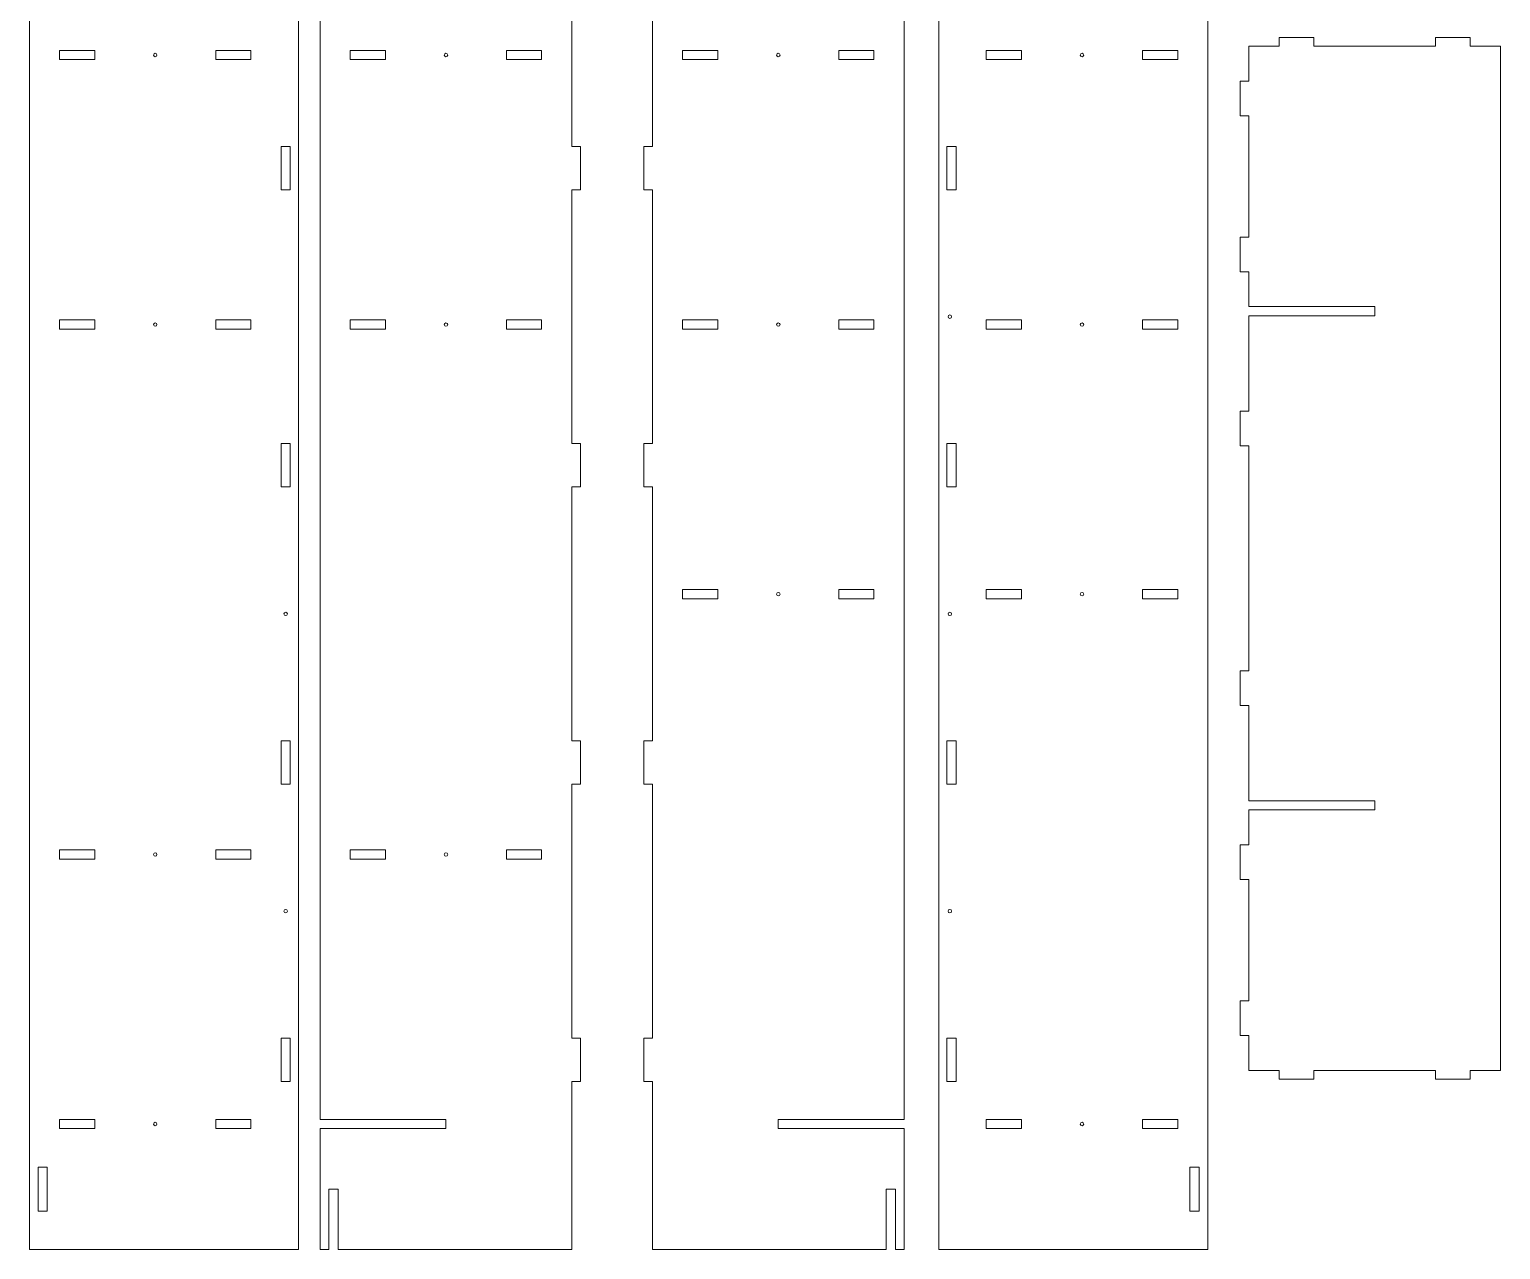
# Model space of a CAD drawing. Header units: inches. Extents: x 317 to 457, y -18 to 75.
# Drawn here: x 388.7 to 455.5, y -17.9 to 37.4 of the extents above; entities that cross this region are included whole.
import ezdxf

# ---------------------------------------------------------------- set-up
doc = ezdxf.new("R2010")
doc.units = ezdxf.units.IN
doc.header["$MEASUREMENT"] = 0
doc.layers.add('Layer 1', color=7, linetype='Continuous')

msp = doc.modelspace()

# ---------------------------------------------------------------- linework, layer by layer
at = {"layer": 'Layer 1', "color": 22, "lineweight": 15}
for points, knots in [([(388.723, -17.949), (388.723, -17.949), (400.927, -17.949), (400.927, -17.949), (400.927, -17.949), (400.927, -17.949), (400.927, 74.571), (400.927, 74.571), (400.927, 74.571), (400.927, 74.571), (388.723, 74.571), (388.723, 74.571), (388.723, 74.571), (388.723, 74.571), (388.723, -17.949), (388.723, -17.949)], [0, 0, 0, 0, 0.25, 0.25, 0.25, 0.25, 0.5, 0.5, 0.5, 0.5, 0.75, 0.75, 0.75, 0.75, 1, 1, 1, 1]), ([(401.912, -17.949), (401.912, -17.949), (402.305, -17.949), (402.305, -17.949), (402.305, -17.949), (402.305, -17.949), (402.305, -15.205), (402.305, -15.205), (402.305, -15.205), (402.305, -15.205), (402.723, -15.205), (402.723, -15.205), (402.723, -15.205), (402.723, -15.205), (402.723, -17.949), (402.723, -17.949), (402.723, -17.949), (402.723, -17.949), (413.329, -17.949), (413.329, -17.949), (413.329, -17.949), (413.329, -17.949), (413.329, -10.321), (413.329, -10.321), (413.329, -10.321), (413.329, -10.321), (413.723, -10.321), (413.723, -10.321), (413.723, -10.321), (413.723, -10.321), (413.723, -8.352), (413.723, -8.352), (413.723, -8.352), (413.723, -8.352), (413.329, -8.352), (413.329, -8.352), (413.329, -8.352), (413.329, -8.352), (413.329, 3.163), (413.329, 3.163), (413.329, 3.163), (413.329, 3.163), (413.723, 3.163), (413.723, 3.163), (413.723, 3.163), (413.723, 3.163), (413.723, 5.132), (413.723, 5.132), (413.723, 5.132), (413.723, 5.132), (413.329, 5.132), (413.329, 5.132), (413.329, 5.132), (413.329, 5.132), (413.329, 16.648), (413.329, 16.648), (413.329, 16.648), (413.329, 16.648), (413.723, 16.648), (413.723, 16.648), (413.723, 16.648), (413.723, 16.648), (413.723, 18.616), (413.723, 18.616), (413.723, 18.616), (413.723, 18.616), (413.329, 18.616), (413.329, 18.616), (413.329, 18.616), (413.329, 18.616), (413.329, 30.132), (413.329, 30.132), (413.329, 30.132), (413.329, 30.132), (413.723, 30.132), (413.723, 30.132), (413.723, 30.132), (413.723, 30.132), (413.723, 32.1), (413.723, 32.1), (413.723, 32.1), (413.723, 32.1), (413.329, 32.1), (413.329, 32.1), (413.329, 32.1), (413.329, 32.1), (413.329, 43.616), (413.329, 43.616), (413.329, 43.616), (413.329, 43.616), (413.723, 43.616), (413.723, 43.616), (413.723, 43.616), (413.723, 43.616), (413.723, 45.585), (413.723, 45.585), (413.723, 45.585), (413.723, 45.585), (413.329, 45.585), (413.329, 45.585), (413.329, 45.585), (413.329, 45.585), (413.329, 57.101), (413.329, 57.101), (413.329, 57.101), (413.329, 57.101), (413.723, 57.101), (413.723, 57.101), (413.723, 57.101), (413.723, 57.101), (413.723, 59.069), (413.723, 59.069), (413.723, 59.069), (413.723, 59.069), (413.329, 59.069), (413.329, 59.069), (413.329, 59.069), (413.329, 59.069), (413.329, 70.585), (413.329, 70.585), (413.329, 70.585), (413.329, 70.585), (413.723, 70.585), (413.723, 70.585), (413.723, 70.585), (413.723, 70.585), (413.723, 72.553), (413.723, 72.553), (413.723, 72.553), (413.723, 72.553), (413.329, 72.553), (413.329, 72.553), (413.329, 72.553), (413.329, 72.553), (413.329, 74.571), (413.329, 74.571), (413.329, 74.571), (413.329, 74.571), (401.912, 74.571), (401.912, 74.571), (401.912, 74.571), (401.912, 74.571), (401.912, -12.043), (401.912, -12.043), (401.912, -12.043), (401.912, -12.043), (407.62, -12.043), (407.62, -12.043), (407.62, -12.043), (407.62, -12.043), (407.62, -12.46), (407.62, -12.46), (407.62, -12.46), (407.62, -12.46), (401.912, -12.46), (401.912, -12.46), (401.912, -12.46), (401.912, -12.46), (401.912, -17.949), (401.912, -17.949)], [0, 0, 0, 0, 0.025, 0.025, 0.025, 0.025, 0.05, 0.05, 0.05, 0.05, 0.075, 0.075, 0.075, 0.075, 0.1, 0.1, 0.1, 0.1, 0.125, 0.125, 0.125, 0.125, 0.15, 0.15, 0.15, 0.15, 0.175, 0.175, 0.175, 0.175, 0.2, 0.2, 0.2, 0.2, 0.225, 0.225, 0.225, 0.225, 0.25, 0.25, 0.25, 0.25, 0.275, 0.275, 0.275, 0.275, 0.3, 0.3, 0.3, 0.3, 0.325, 0.325, 0.325, 0.325, 0.35, 0.35, 0.35, 0.35, 0.375, 0.375, 0.375, 0.375, 0.4, 0.4, 0.4, 0.4, 0.425, 0.425, 0.425, 0.425, 0.45, 0.45, 0.45, 0.45, 0.475, 0.475, 0.475, 0.475, 0.5, 0.5, 0.5, 0.5, 0.525, 0.525, 0.525, 0.525, 0.55, 0.55, 0.55, 0.55, 0.575, 0.575, 0.575, 0.575, 0.6, 0.6, 0.6, 0.6, 0.625, 0.625, 0.625, 0.625, 0.65, 0.65, 0.65, 0.65, 0.675, 0.675, 0.675, 0.675, 0.7, 0.7, 0.7, 0.7, 0.725, 0.725, 0.725, 0.725, 0.75, 0.75, 0.75, 0.75, 0.775, 0.775, 0.775, 0.775, 0.8, 0.8, 0.8, 0.8, 0.825, 0.825, 0.825, 0.825, 0.85, 0.85, 0.85, 0.85, 0.875, 0.875, 0.875, 0.875, 0.9, 0.9, 0.9, 0.9, 0.925, 0.925, 0.925, 0.925, 0.95, 0.95, 0.95, 0.95, 0.975, 0.975, 0.975, 0.975, 1, 1, 1, 1]), ([(428.406, -17.949), (428.406, -17.949), (428.012, -17.949), (428.012, -17.949), (428.012, -17.949), (428.012, -17.949), (428.012, -15.205), (428.012, -15.205), (428.012, -15.205), (428.012, -15.205), (427.595, -15.205), (427.595, -15.205), (427.595, -15.205), (427.595, -15.205), (427.595, -17.949), (427.595, -17.949), (427.595, -17.949), (427.595, -17.949), (416.989, -17.949), (416.989, -17.949), (416.989, -17.949), (416.989, -17.949), (416.989, -10.321), (416.989, -10.321), (416.989, -10.321), (416.989, -10.321), (416.595, -10.321), (416.595, -10.321), (416.595, -10.321), (416.595, -10.321), (416.595, -8.352), (416.595, -8.352), (416.595, -8.352), (416.595, -8.352), (416.989, -8.352), (416.989, -8.352), (416.989, -8.352), (416.989, -8.352), (416.989, 3.163), (416.989, 3.163), (416.989, 3.163), (416.989, 3.163), (416.595, 3.163), (416.595, 3.163), (416.595, 3.163), (416.595, 3.163), (416.595, 5.132), (416.595, 5.132), (416.595, 5.132), (416.595, 5.132), (416.989, 5.132), (416.989, 5.132), (416.989, 5.132), (416.989, 5.132), (416.989, 16.648), (416.989, 16.648), (416.989, 16.648), (416.989, 16.648), (416.595, 16.648), (416.595, 16.648), (416.595, 16.648), (416.595, 16.648), (416.595, 18.616), (416.595, 18.616), (416.595, 18.616), (416.595, 18.616), (416.989, 18.616), (416.989, 18.616), (416.989, 18.616), (416.989, 18.616), (416.989, 30.132), (416.989, 30.132), (416.989, 30.132), (416.989, 30.132), (416.595, 30.132), (416.595, 30.132), (416.595, 30.132), (416.595, 30.132), (416.595, 32.1), (416.595, 32.1), (416.595, 32.1), (416.595, 32.1), (416.989, 32.1), (416.989, 32.1), (416.989, 32.1), (416.989, 32.1), (416.989, 43.616), (416.989, 43.616), (416.989, 43.616), (416.989, 43.616), (416.595, 43.616), (416.595, 43.616), (416.595, 43.616), (416.595, 43.616), (416.595, 45.585), (416.595, 45.585), (416.595, 45.585), (416.595, 45.585), (416.989, 45.585), (416.989, 45.585), (416.989, 45.585), (416.989, 45.585), (416.989, 57.101), (416.989, 57.101), (416.989, 57.101), (416.989, 57.101), (416.595, 57.101), (416.595, 57.101), (416.595, 57.101), (416.595, 57.101), (416.595, 59.069), (416.595, 59.069), (416.595, 59.069), (416.595, 59.069), (416.989, 59.069), (416.989, 59.069), (416.989, 59.069), (416.989, 59.069), (416.989, 70.585), (416.989, 70.585), (416.989, 70.585), (416.989, 70.585), (416.595, 70.585), (416.595, 70.585), (416.595, 70.585), (416.595, 70.585), (416.595, 72.553), (416.595, 72.553), (416.595, 72.553), (416.595, 72.553), (416.989, 72.553), (416.989, 72.553), (416.989, 72.553), (416.989, 72.553), (416.989, 74.571), (416.989, 74.571), (416.989, 74.571), (416.989, 74.571), (428.406, 74.571), (428.406, 74.571), (428.406, 74.571), (428.406, 74.571), (428.406, -12.043), (428.406, -12.043), (428.406, -12.043), (428.406, -12.043), (422.697, -12.043), (422.697, -12.043), (422.697, -12.043), (422.697, -12.043), (422.697, -12.46), (422.697, -12.46), (422.697, -12.46), (422.697, -12.46), (428.406, -12.46), (428.406, -12.46), (428.406, -12.46), (428.406, -12.46), (428.406, -17.949), (428.406, -17.949)], [0, 0, 0, 0, 0.025, 0.025, 0.025, 0.025, 0.05, 0.05, 0.05, 0.05, 0.075, 0.075, 0.075, 0.075, 0.1, 0.1, 0.1, 0.1, 0.125, 0.125, 0.125, 0.125, 0.15, 0.15, 0.15, 0.15, 0.175, 0.175, 0.175, 0.175, 0.2, 0.2, 0.2, 0.2, 0.225, 0.225, 0.225, 0.225, 0.25, 0.25, 0.25, 0.25, 0.275, 0.275, 0.275, 0.275, 0.3, 0.3, 0.3, 0.3, 0.325, 0.325, 0.325, 0.325, 0.35, 0.35, 0.35, 0.35, 0.375, 0.375, 0.375, 0.375, 0.4, 0.4, 0.4, 0.4, 0.425, 0.425, 0.425, 0.425, 0.45, 0.45, 0.45, 0.45, 0.475, 0.475, 0.475, 0.475, 0.5, 0.5, 0.5, 0.5, 0.525, 0.525, 0.525, 0.525, 0.55, 0.55, 0.55, 0.55, 0.575, 0.575, 0.575, 0.575, 0.6, 0.6, 0.6, 0.6, 0.625, 0.625, 0.625, 0.625, 0.65, 0.65, 0.65, 0.65, 0.675, 0.675, 0.675, 0.675, 0.7, 0.7, 0.7, 0.7, 0.725, 0.725, 0.725, 0.725, 0.75, 0.75, 0.75, 0.75, 0.775, 0.775, 0.775, 0.775, 0.8, 0.8, 0.8, 0.8, 0.825, 0.825, 0.825, 0.825, 0.85, 0.85, 0.85, 0.85, 0.875, 0.875, 0.875, 0.875, 0.9, 0.9, 0.9, 0.9, 0.925, 0.925, 0.925, 0.925, 0.95, 0.95, 0.95, 0.95, 0.975, 0.975, 0.975, 0.975, 1, 1, 1, 1]), ([(442.186, -17.949), (442.186, -17.949), (429.981, -17.949), (429.981, -17.949), (429.981, -17.949), (429.981, -17.949), (429.981, 74.571), (429.981, 74.571), (429.981, 74.571), (429.981, 74.571), (442.186, 74.571), (442.186, 74.571), (442.186, 74.571), (442.186, 74.571), (442.186, -17.949), (442.186, -17.949)], [0, 0, 0, 0, 0.25, 0.25, 0.25, 0.25, 0.5, 0.5, 0.5, 0.5, 0.75, 0.75, 0.75, 0.75, 1, 1, 1, 1]), ([(455.467, -9.817), (455.467, -9.817), (455.467, 36.64), (455.467, 36.64), (455.467, 36.64), (455.467, 36.64), (454.089, 36.64), (454.089, 36.64), (454.089, 36.64), (454.089, 36.64), (454.089, 37.033), (454.089, 37.033), (454.089, 37.033), (454.089, 37.033), (452.514, 37.033), (452.514, 37.033), (452.514, 37.033), (452.514, 37.033), (452.514, 36.64), (452.514, 36.64), (452.514, 36.64), (452.514, 36.64), (447.002, 36.64), (447.002, 36.64), (447.002, 36.64), (447.002, 36.64), (447.002, 37.033), (447.002, 37.033), (447.002, 37.033), (447.002, 37.033), (445.427, 37.033), (445.427, 37.033), (445.427, 37.033), (445.427, 37.033), (445.427, 36.64), (445.427, 36.64), (445.427, 36.64), (445.427, 36.64), (444.05, 36.64), (444.05, 36.64), (444.05, 36.64), (444.05, 36.64), (444.05, 35.065), (444.05, 35.065), (444.05, 35.065), (444.05, 35.065), (443.656, 35.065), (443.656, 35.065), (443.656, 35.065), (443.656, 35.065), (443.656, 33.49), (443.656, 33.49), (443.656, 33.49), (443.656, 33.49), (444.05, 33.49), (444.05, 33.49), (444.05, 33.49), (444.05, 33.49), (444.05, 27.978), (444.05, 27.978), (444.05, 27.978), (444.05, 27.978), (443.656, 27.978), (443.656, 27.978), (443.656, 27.978), (443.656, 27.978), (443.656, 26.404), (443.656, 26.404), (443.656, 26.404), (443.656, 26.404), (444.05, 26.404), (444.05, 26.404), (444.05, 26.404), (444.05, 26.404), (444.05, 24.829), (444.05, 24.829), (444.05, 24.829), (444.05, 24.829), (449.758, 24.829), (449.758, 24.829), (449.758, 24.829), (449.758, 24.829), (449.758, 24.411), (449.758, 24.411), (449.758, 24.411), (449.758, 24.411), (444.05, 24.411), (444.05, 24.411), (444.05, 24.411), (444.05, 24.411), (444.05, 20.093), (444.05, 20.093), (444.05, 20.093), (444.05, 20.093), (443.656, 20.093), (443.656, 20.093), (443.656, 20.093), (443.656, 20.093), (443.656, 18.518), (443.656, 18.518), (443.656, 18.518), (443.656, 18.518), (444.05, 18.518), (444.05, 18.518), (444.05, 18.518), (444.05, 18.518), (444.05, 8.305), (444.05, 8.305), (444.05, 8.305), (444.05, 8.305), (443.656, 8.305), (443.656, 8.305), (443.656, 8.305), (443.656, 8.305), (443.656, 6.73), (443.656, 6.73), (443.656, 6.73), (443.656, 6.73), (444.05, 6.73), (444.05, 6.73), (444.05, 6.73), (444.05, 6.73), (444.05, 2.411), (444.05, 2.411), (444.05, 2.411), (444.05, 2.411), (449.758, 2.411), (449.758, 2.411), (449.758, 2.411), (449.758, 2.411), (449.758, 1.994), (449.758, 1.994), (449.758, 1.994), (449.758, 1.994), (444.05, 1.994), (444.05, 1.994), (444.05, 1.994), (444.05, 1.994), (444.05, 0.419), (444.05, 0.419), (444.05, 0.419), (444.05, 0.419), (443.656, 0.419), (443.656, 0.419), (443.656, 0.419), (443.656, 0.419), (443.656, -1.156), (443.656, -1.156), (443.656, -1.156), (443.656, -1.156), (444.05, -1.156), (444.05, -1.156), (444.05, -1.156), (444.05, -1.156), (444.05, -6.667), (444.05, -6.667), (444.05, -6.667), (444.05, -6.667), (443.656, -6.667), (443.656, -6.667), (443.656, -6.667), (443.656, -6.667), (443.656, -8.242), (443.656, -8.242), (443.656, -8.242), (443.656, -8.242), (444.05, -8.242), (444.05, -8.242), (444.05, -8.242), (444.05, -8.242), (444.05, -9.817), (444.05, -9.817), (444.05, -9.817), (444.05, -9.817), (445.427, -9.817), (445.427, -9.817), (445.427, -9.817), (445.427, -9.817), (445.427, -10.211), (445.427, -10.211), (445.427, -10.211), (445.427, -10.211), (447.002, -10.211), (447.002, -10.211), (447.002, -10.211), (447.002, -10.211), (447.002, -9.817), (447.002, -9.817), (447.002, -9.817), (447.002, -9.817), (452.514, -9.817), (452.514, -9.817), (452.514, -9.817), (452.514, -9.817), (452.514, -10.211), (452.514, -10.211), (452.514, -10.211), (452.514, -10.211), (454.089, -10.211), (454.089, -10.211), (454.089, -10.211), (454.089, -10.211), (454.089, -9.817), (454.089, -9.817), (454.089, -9.817), (454.089, -9.817), (455.467, -9.817), (455.467, -9.817)], [0, 0, 0, 0, 0.019231, 0.019231, 0.019231, 0.019231, 0.038462, 0.038462, 0.038462, 0.038462, 0.057692, 0.057692, 0.057692, 0.057692, 0.076923, 0.076923, 0.076923, 0.076923, 0.096154, 0.096154, 0.096154, 0.096154, 0.115385, 0.115385, 0.115385, 0.115385, 0.134615, 0.134615, 0.134615, 0.134615, 0.153846, 0.153846, 0.153846, 0.153846, 0.173077, 0.173077, 0.173077, 0.173077, 0.192308, 0.192308, 0.192308, 0.192308, 0.211538, 0.211538, 0.211538, 0.211538, 0.230769, 0.230769, 0.230769, 0.230769, 0.25, 0.25, 0.25, 0.25, 0.269231, 0.269231, 0.269231, 0.269231, 0.288462, 0.288462, 0.288462, 0.288462, 0.307692, 0.307692, 0.307692, 0.307692, 0.326923, 0.326923, 0.326923, 0.326923, 0.346154, 0.346154, 0.346154, 0.346154, 0.365385, 0.365385, 0.365385, 0.365385, 0.384615, 0.384615, 0.384615, 0.384615, 0.403846, 0.403846, 0.403846, 0.403846, 0.423077, 0.423077, 0.423077, 0.423077, 0.442308, 0.442308, 0.442308, 0.442308, 0.461538, 0.461538, 0.461538, 0.461538, 0.480769, 0.480769, 0.480769, 0.480769, 0.5, 0.5, 0.5, 0.5, 0.519231, 0.519231, 0.519231, 0.519231, 0.538462, 0.538462, 0.538462, 0.538462, 0.557692, 0.557692, 0.557692, 0.557692, 0.576923, 0.576923, 0.576923, 0.576923, 0.596154, 0.596154, 0.596154, 0.596154, 0.615385, 0.615385, 0.615385, 0.615385, 0.634615, 0.634615, 0.634615, 0.634615, 0.653846, 0.653846, 0.653846, 0.653846, 0.673077, 0.673077, 0.673077, 0.673077, 0.692308, 0.692308, 0.692308, 0.692308, 0.711538, 0.711538, 0.711538, 0.711538, 0.730769, 0.730769, 0.730769, 0.730769, 0.75, 0.75, 0.75, 0.75, 0.769231, 0.769231, 0.769231, 0.769231, 0.788462, 0.788462, 0.788462, 0.788462, 0.807692, 0.807692, 0.807692, 0.807692, 0.826923, 0.826923, 0.826923, 0.826923, 0.846154, 0.846154, 0.846154, 0.846154, 0.865385, 0.865385, 0.865385, 0.865385, 0.884615, 0.884615, 0.884615, 0.884615, 0.903846, 0.903846, 0.903846, 0.903846, 0.923077, 0.923077, 0.923077, 0.923077, 0.942308, 0.942308, 0.942308, 0.942308, 0.961538, 0.961538, 0.961538, 0.961538, 0.980769, 0.980769, 0.980769, 0.980769, 1, 1, 1, 1]), ([(390.091, 36.036), (390.091, 36.036), (391.685, 36.036), (391.685, 36.036), (391.685, 36.036), (391.685, 36.036), (391.685, 36.453), (391.685, 36.453), (391.685, 36.453), (391.685, 36.453), (390.091, 36.453), (390.091, 36.453), (390.091, 36.453), (390.091, 36.453), (390.091, 36.036), (390.091, 36.036)], [0, 0, 0, 0, 0.25, 0.25, 0.25, 0.25, 0.5, 0.5, 0.5, 0.5, 0.75, 0.75, 0.75, 0.75, 1, 1, 1, 1]), ([(394.431, 36.323), (394.475, 36.323), (394.51, 36.288), (394.51, 36.244), (394.51, 36.244), (394.51, 36.201), (394.475, 36.166), (394.431, 36.166), (394.431, 36.166), (394.388, 36.166), (394.353, 36.201), (394.353, 36.244), (394.353, 36.244), (394.353, 36.288), (394.388, 36.323), (394.431, 36.323)], [0, 0, 0, 0, 0.25, 0.25, 0.25, 0.25, 0.5, 0.5, 0.5, 0.5, 0.75, 0.75, 0.75, 0.75, 1, 1, 1, 1]), ([(397.177, 36.036), (397.177, 36.036), (398.772, 36.036), (398.772, 36.036), (398.772, 36.036), (398.772, 36.036), (398.772, 36.453), (398.772, 36.453), (398.772, 36.453), (398.772, 36.453), (397.177, 36.453), (397.177, 36.453), (397.177, 36.453), (397.177, 36.453), (397.177, 36.036), (397.177, 36.036)], [0, 0, 0, 0, 0.25, 0.25, 0.25, 0.25, 0.5, 0.5, 0.5, 0.5, 0.75, 0.75, 0.75, 0.75, 1, 1, 1, 1]), ([(403.28, 36.036), (403.28, 36.036), (404.874, 36.036), (404.874, 36.036), (404.874, 36.036), (404.874, 36.036), (404.874, 36.453), (404.874, 36.453), (404.874, 36.453), (404.874, 36.453), (403.28, 36.453), (403.28, 36.453), (403.28, 36.453), (403.28, 36.453), (403.28, 36.036), (403.28, 36.036)], [0, 0, 0, 0, 0.25, 0.25, 0.25, 0.25, 0.5, 0.5, 0.5, 0.5, 0.75, 0.75, 0.75, 0.75, 1, 1, 1, 1]), ([(407.62, 36.323), (407.664, 36.323), (407.699, 36.288), (407.699, 36.244), (407.699, 36.244), (407.699, 36.201), (407.664, 36.166), (407.62, 36.166), (407.62, 36.166), (407.577, 36.166), (407.542, 36.201), (407.542, 36.244), (407.542, 36.244), (407.542, 36.288), (407.577, 36.323), (407.62, 36.323)], [0, 0, 0, 0, 0.25, 0.25, 0.25, 0.25, 0.5, 0.5, 0.5, 0.5, 0.75, 0.75, 0.75, 0.75, 1, 1, 1, 1]), ([(410.366, 36.036), (410.366, 36.036), (411.961, 36.036), (411.961, 36.036), (411.961, 36.036), (411.961, 36.036), (411.961, 36.453), (411.961, 36.453), (411.961, 36.453), (411.961, 36.453), (410.366, 36.453), (410.366, 36.453), (410.366, 36.453), (410.366, 36.453), (410.366, 36.036), (410.366, 36.036)], [0, 0, 0, 0, 0.25, 0.25, 0.25, 0.25, 0.5, 0.5, 0.5, 0.5, 0.75, 0.75, 0.75, 0.75, 1, 1, 1, 1]), ([(419.951, 36.036), (419.951, 36.036), (418.357, 36.036), (418.357, 36.036), (418.357, 36.036), (418.357, 36.036), (418.357, 36.453), (418.357, 36.453), (418.357, 36.453), (418.357, 36.453), (419.951, 36.453), (419.951, 36.453), (419.951, 36.453), (419.951, 36.453), (419.951, 36.036), (419.951, 36.036)], [0, 0, 0, 0, 0.25, 0.25, 0.25, 0.25, 0.5, 0.5, 0.5, 0.5, 0.75, 0.75, 0.75, 0.75, 1, 1, 1, 1]), ([(422.697, 36.323), (422.741, 36.323), (422.776, 36.288), (422.776, 36.244), (422.776, 36.244), (422.776, 36.201), (422.741, 36.166), (422.697, 36.166), (422.697, 36.166), (422.654, 36.166), (422.619, 36.201), (422.619, 36.244), (422.619, 36.244), (422.619, 36.288), (422.654, 36.323), (422.697, 36.323)], [0, 0, 0, 0, 0.25, 0.25, 0.25, 0.25, 0.5, 0.5, 0.5, 0.5, 0.75, 0.75, 0.75, 0.75, 1, 1, 1, 1]), ([(427.038, 36.036), (427.038, 36.036), (425.444, 36.036), (425.444, 36.036), (425.444, 36.036), (425.444, 36.036), (425.444, 36.453), (425.444, 36.453), (425.444, 36.453), (425.444, 36.453), (427.038, 36.453), (427.038, 36.453), (427.038, 36.453), (427.038, 36.453), (427.038, 36.036), (427.038, 36.036)], [0, 0, 0, 0, 0.25, 0.25, 0.25, 0.25, 0.5, 0.5, 0.5, 0.5, 0.75, 0.75, 0.75, 0.75, 1, 1, 1, 1]), ([(433.731, 36.036), (433.731, 36.036), (432.136, 36.036), (432.136, 36.036), (432.136, 36.036), (432.136, 36.036), (432.136, 36.453), (432.136, 36.453), (432.136, 36.453), (432.136, 36.453), (433.731, 36.453), (433.731, 36.453), (433.731, 36.453), (433.731, 36.453), (433.731, 36.036), (433.731, 36.036)], [0, 0, 0, 0, 0.25, 0.25, 0.25, 0.25, 0.5, 0.5, 0.5, 0.5, 0.75, 0.75, 0.75, 0.75, 1, 1, 1, 1]), ([(436.477, 36.323), (436.52, 36.323), (436.556, 36.288), (436.556, 36.244), (436.556, 36.244), (436.556, 36.201), (436.52, 36.166), (436.477, 36.166), (436.477, 36.166), (436.433, 36.166), (436.398, 36.201), (436.398, 36.244), (436.398, 36.244), (436.398, 36.288), (436.433, 36.323), (436.477, 36.323)], [0, 0, 0, 0, 0.25, 0.25, 0.25, 0.25, 0.5, 0.5, 0.5, 0.5, 0.75, 0.75, 0.75, 0.75, 1, 1, 1, 1]), ([(440.818, 36.036), (440.818, 36.036), (439.223, 36.036), (439.223, 36.036), (439.223, 36.036), (439.223, 36.036), (439.223, 36.453), (439.223, 36.453), (439.223, 36.453), (439.223, 36.453), (440.818, 36.453), (440.818, 36.453), (440.818, 36.453), (440.818, 36.453), (440.818, 36.036), (440.818, 36.036)], [0, 0, 0, 0, 0.25, 0.25, 0.25, 0.25, 0.5, 0.5, 0.5, 0.5, 0.75, 0.75, 0.75, 0.75, 1, 1, 1, 1]), ([(400.14, 30.132), (400.14, 30.132), (400.557, 30.132), (400.557, 30.132), (400.557, 30.132), (400.557, 30.132), (400.557, 32.1), (400.557, 32.1), (400.557, 32.1), (400.557, 32.1), (400.14, 32.1), (400.14, 32.1), (400.14, 32.1), (400.14, 32.1), (400.14, 30.132), (400.14, 30.132)], [0, 0, 0, 0, 0.25, 0.25, 0.25, 0.25, 0.5, 0.5, 0.5, 0.5, 0.75, 0.75, 0.75, 0.75, 1, 1, 1, 1]), ([(430.768, 30.132), (430.768, 30.132), (430.351, 30.132), (430.351, 30.132), (430.351, 30.132), (430.351, 30.132), (430.351, 32.1), (430.351, 32.1), (430.351, 32.1), (430.351, 32.1), (430.768, 32.1), (430.768, 32.1), (430.768, 32.1), (430.768, 32.1), (430.768, 30.132), (430.768, 30.132)], [0, 0, 0, 0, 0.25, 0.25, 0.25, 0.25, 0.5, 0.5, 0.5, 0.5, 0.75, 0.75, 0.75, 0.75, 1, 1, 1, 1]), ([(390.091, 23.807), (390.091, 23.807), (391.685, 23.807), (391.685, 23.807), (391.685, 23.807), (391.685, 23.807), (391.685, 24.225), (391.685, 24.225), (391.685, 24.225), (391.685, 24.225), (390.091, 24.225), (390.091, 24.225), (390.091, 24.225), (390.091, 24.225), (390.091, 23.807), (390.091, 23.807)], [0, 0, 0, 0, 0.25, 0.25, 0.25, 0.25, 0.5, 0.5, 0.5, 0.5, 0.75, 0.75, 0.75, 0.75, 1, 1, 1, 1]), ([(394.431, 24.095), (394.475, 24.095), (394.51, 24.059), (394.51, 24.016), (394.51, 24.016), (394.51, 23.972), (394.475, 23.937), (394.431, 23.937), (394.431, 23.937), (394.388, 23.937), (394.353, 23.972), (394.353, 24.016), (394.353, 24.016), (394.353, 24.059), (394.388, 24.095), (394.431, 24.095)], [0, 0, 0, 0, 0.25, 0.25, 0.25, 0.25, 0.5, 0.5, 0.5, 0.5, 0.75, 0.75, 0.75, 0.75, 1, 1, 1, 1]), ([(397.177, 23.807), (397.177, 23.807), (398.772, 23.807), (398.772, 23.807), (398.772, 23.807), (398.772, 23.807), (398.772, 24.225), (398.772, 24.225), (398.772, 24.225), (398.772, 24.225), (397.177, 24.225), (397.177, 24.225), (397.177, 24.225), (397.177, 24.225), (397.177, 23.807), (397.177, 23.807)], [0, 0, 0, 0, 0.25, 0.25, 0.25, 0.25, 0.5, 0.5, 0.5, 0.5, 0.75, 0.75, 0.75, 0.75, 1, 1, 1, 1]), ([(403.28, 23.807), (403.28, 23.807), (404.874, 23.807), (404.874, 23.807), (404.874, 23.807), (404.874, 23.807), (404.874, 24.225), (404.874, 24.225), (404.874, 24.225), (404.874, 24.225), (403.28, 24.225), (403.28, 24.225), (403.28, 24.225), (403.28, 24.225), (403.28, 23.807), (403.28, 23.807)], [0, 0, 0, 0, 0.25, 0.25, 0.25, 0.25, 0.5, 0.5, 0.5, 0.5, 0.75, 0.75, 0.75, 0.75, 1, 1, 1, 1]), ([(407.62, 24.095), (407.664, 24.095), (407.699, 24.059), (407.699, 24.016), (407.699, 24.016), (407.699, 23.972), (407.664, 23.937), (407.62, 23.937), (407.62, 23.937), (407.577, 23.937), (407.542, 23.972), (407.542, 24.016), (407.542, 24.016), (407.542, 24.059), (407.577, 24.095), (407.62, 24.095)], [0, 0, 0, 0, 0.25, 0.25, 0.25, 0.25, 0.5, 0.5, 0.5, 0.5, 0.75, 0.75, 0.75, 0.75, 1, 1, 1, 1]), ([(410.366, 23.807), (410.366, 23.807), (411.961, 23.807), (411.961, 23.807), (411.961, 23.807), (411.961, 23.807), (411.961, 24.225), (411.961, 24.225), (411.961, 24.225), (411.961, 24.225), (410.366, 24.225), (410.366, 24.225), (410.366, 24.225), (410.366, 24.225), (410.366, 23.807), (410.366, 23.807)], [0, 0, 0, 0, 0.25, 0.25, 0.25, 0.25, 0.5, 0.5, 0.5, 0.5, 0.75, 0.75, 0.75, 0.75, 1, 1, 1, 1]), ([(419.951, 23.807), (419.951, 23.807), (418.357, 23.807), (418.357, 23.807), (418.357, 23.807), (418.357, 23.807), (418.357, 24.225), (418.357, 24.225), (418.357, 24.225), (418.357, 24.225), (419.951, 24.225), (419.951, 24.225), (419.951, 24.225), (419.951, 24.225), (419.951, 23.807), (419.951, 23.807)], [0, 0, 0, 0, 0.25, 0.25, 0.25, 0.25, 0.5, 0.5, 0.5, 0.5, 0.75, 0.75, 0.75, 0.75, 1, 1, 1, 1]), ([(422.697, 24.095), (422.741, 24.095), (422.776, 24.059), (422.776, 24.016), (422.776, 24.016), (422.776, 23.972), (422.741, 23.937), (422.697, 23.937), (422.697, 23.937), (422.654, 23.937), (422.619, 23.972), (422.619, 24.016), (422.619, 24.016), (422.619, 24.059), (422.654, 24.095), (422.697, 24.095)], [0, 0, 0, 0, 0.25, 0.25, 0.25, 0.25, 0.5, 0.5, 0.5, 0.5, 0.75, 0.75, 0.75, 0.75, 1, 1, 1, 1]), ([(427.038, 23.807), (427.038, 23.807), (425.444, 23.807), (425.444, 23.807), (425.444, 23.807), (425.444, 23.807), (425.444, 24.225), (425.444, 24.225), (425.444, 24.225), (425.444, 24.225), (427.038, 24.225), (427.038, 24.225), (427.038, 24.225), (427.038, 24.225), (427.038, 23.807), (427.038, 23.807)], [0, 0, 0, 0, 0.25, 0.25, 0.25, 0.25, 0.5, 0.5, 0.5, 0.5, 0.75, 0.75, 0.75, 0.75, 1, 1, 1, 1]), ([(430.481, 24.453), (430.524, 24.453), (430.56, 24.418), (430.56, 24.374), (430.56, 24.374), (430.56, 24.331), (430.524, 24.295), (430.481, 24.295), (430.481, 24.295), (430.437, 24.295), (430.402, 24.331), (430.402, 24.374), (430.402, 24.374), (430.402, 24.418), (430.437, 24.453), (430.481, 24.453)], [0, 0, 0, 0, 0.25, 0.25, 0.25, 0.25, 0.5, 0.5, 0.5, 0.5, 0.75, 0.75, 0.75, 0.75, 1, 1, 1, 1]), ([(433.731, 23.807), (433.731, 23.807), (432.136, 23.807), (432.136, 23.807), (432.136, 23.807), (432.136, 23.807), (432.136, 24.225), (432.136, 24.225), (432.136, 24.225), (432.136, 24.225), (433.731, 24.225), (433.731, 24.225), (433.731, 24.225), (433.731, 24.225), (433.731, 23.807), (433.731, 23.807)], [0, 0, 0, 0, 0.25, 0.25, 0.25, 0.25, 0.5, 0.5, 0.5, 0.5, 0.75, 0.75, 0.75, 0.75, 1, 1, 1, 1]), ([(436.477, 24.095), (436.52, 24.095), (436.556, 24.059), (436.556, 24.016), (436.556, 24.016), (436.556, 23.972), (436.52, 23.937), (436.477, 23.937), (436.477, 23.937), (436.433, 23.937), (436.398, 23.972), (436.398, 24.016), (436.398, 24.016), (436.398, 24.059), (436.433, 24.095), (436.477, 24.095)], [0, 0, 0, 0, 0.25, 0.25, 0.25, 0.25, 0.5, 0.5, 0.5, 0.5, 0.75, 0.75, 0.75, 0.75, 1, 1, 1, 1]), ([(440.818, 23.807), (440.818, 23.807), (439.223, 23.807), (439.223, 23.807), (439.223, 23.807), (439.223, 23.807), (439.223, 24.225), (439.223, 24.225), (439.223, 24.225), (439.223, 24.225), (440.818, 24.225), (440.818, 24.225), (440.818, 24.225), (440.818, 24.225), (440.818, 23.807), (440.818, 23.807)], [0, 0, 0, 0, 0.25, 0.25, 0.25, 0.25, 0.5, 0.5, 0.5, 0.5, 0.75, 0.75, 0.75, 0.75, 1, 1, 1, 1]), ([(400.14, 16.648), (400.14, 16.648), (400.557, 16.648), (400.557, 16.648), (400.557, 16.648), (400.557, 16.648), (400.557, 18.616), (400.557, 18.616), (400.557, 18.616), (400.557, 18.616), (400.14, 18.616), (400.14, 18.616), (400.14, 18.616), (400.14, 18.616), (400.14, 16.648), (400.14, 16.648)], [0, 0, 0, 0, 0.25, 0.25, 0.25, 0.25, 0.5, 0.5, 0.5, 0.5, 0.75, 0.75, 0.75, 0.75, 1, 1, 1, 1]), ([(430.768, 16.648), (430.768, 16.648), (430.351, 16.648), (430.351, 16.648), (430.351, 16.648), (430.351, 16.648), (430.351, 18.616), (430.351, 18.616), (430.351, 18.616), (430.351, 18.616), (430.768, 18.616), (430.768, 18.616), (430.768, 18.616), (430.768, 18.616), (430.768, 16.648), (430.768, 16.648)], [0, 0, 0, 0, 0.25, 0.25, 0.25, 0.25, 0.5, 0.5, 0.5, 0.5, 0.75, 0.75, 0.75, 0.75, 1, 1, 1, 1]), ([(419.951, 11.579), (419.951, 11.579), (418.357, 11.579), (418.357, 11.579), (418.357, 11.579), (418.357, 11.579), (418.357, 11.996), (418.357, 11.996), (418.357, 11.996), (418.357, 11.996), (419.951, 11.996), (419.951, 11.996), (419.951, 11.996), (419.951, 11.996), (419.951, 11.579), (419.951, 11.579)], [0, 0, 0, 0, 0.25, 0.25, 0.25, 0.25, 0.5, 0.5, 0.5, 0.5, 0.75, 0.75, 0.75, 0.75, 1, 1, 1, 1]), ([(422.697, 11.866), (422.741, 11.866), (422.776, 11.831), (422.776, 11.788), (422.776, 11.788), (422.776, 11.744), (422.741, 11.709), (422.697, 11.709), (422.697, 11.709), (422.654, 11.709), (422.619, 11.744), (422.619, 11.788), (422.619, 11.788), (422.619, 11.831), (422.654, 11.866), (422.697, 11.866)], [0, 0, 0, 0, 0.25, 0.25, 0.25, 0.25, 0.5, 0.5, 0.5, 0.5, 0.75, 0.75, 0.75, 0.75, 1, 1, 1, 1]), ([(427.038, 11.579), (427.038, 11.579), (425.444, 11.579), (425.444, 11.579), (425.444, 11.579), (425.444, 11.579), (425.444, 11.996), (425.444, 11.996), (425.444, 11.996), (425.444, 11.996), (427.038, 11.996), (427.038, 11.996), (427.038, 11.996), (427.038, 11.996), (427.038, 11.579), (427.038, 11.579)], [0, 0, 0, 0, 0.25, 0.25, 0.25, 0.25, 0.5, 0.5, 0.5, 0.5, 0.75, 0.75, 0.75, 0.75, 1, 1, 1, 1]), ([(433.731, 11.579), (433.731, 11.579), (432.136, 11.579), (432.136, 11.579), (432.136, 11.579), (432.136, 11.579), (432.136, 11.996), (432.136, 11.996), (432.136, 11.996), (432.136, 11.996), (433.731, 11.996), (433.731, 11.996), (433.731, 11.996), (433.731, 11.996), (433.731, 11.579), (433.731, 11.579)], [0, 0, 0, 0, 0.25, 0.25, 0.25, 0.25, 0.5, 0.5, 0.5, 0.5, 0.75, 0.75, 0.75, 0.75, 1, 1, 1, 1]), ([(436.477, 11.866), (436.52, 11.866), (436.556, 11.831), (436.556, 11.788), (436.556, 11.788), (436.556, 11.744), (436.52, 11.709), (436.477, 11.709), (436.477, 11.709), (436.433, 11.709), (436.398, 11.744), (436.398, 11.788), (436.398, 11.788), (436.398, 11.831), (436.433, 11.866), (436.477, 11.866)], [0, 0, 0, 0, 0.25, 0.25, 0.25, 0.25, 0.5, 0.5, 0.5, 0.5, 0.75, 0.75, 0.75, 0.75, 1, 1, 1, 1]), ([(440.818, 11.579), (440.818, 11.579), (439.223, 11.579), (439.223, 11.579), (439.223, 11.579), (439.223, 11.579), (439.223, 11.996), (439.223, 11.996), (439.223, 11.996), (439.223, 11.996), (440.818, 11.996), (440.818, 11.996), (440.818, 11.996), (440.818, 11.996), (440.818, 11.579), (440.818, 11.579)], [0, 0, 0, 0, 0.25, 0.25, 0.25, 0.25, 0.5, 0.5, 0.5, 0.5, 0.75, 0.75, 0.75, 0.75, 1, 1, 1, 1]), ([(400.349, 10.968), (400.392, 10.968), (400.427, 10.933), (400.427, 10.89), (400.427, 10.89), (400.427, 10.846), (400.392, 10.811), (400.349, 10.811), (400.349, 10.811), (400.305, 10.811), (400.27, 10.846), (400.27, 10.89), (400.27, 10.89), (400.27, 10.933), (400.305, 10.968), (400.349, 10.968)], [0, 0, 0, 0, 0.25, 0.25, 0.25, 0.25, 0.5, 0.5, 0.5, 0.5, 0.75, 0.75, 0.75, 0.75, 1, 1, 1, 1]), ([(430.481, 10.968), (430.524, 10.968), (430.56, 10.933), (430.56, 10.89), (430.56, 10.89), (430.56, 10.846), (430.524, 10.811), (430.481, 10.811), (430.481, 10.811), (430.437, 10.811), (430.402, 10.846), (430.402, 10.89), (430.402, 10.89), (430.402, 10.933), (430.437, 10.968), (430.481, 10.968)], [0, 0, 0, 0, 0.25, 0.25, 0.25, 0.25, 0.5, 0.5, 0.5, 0.5, 0.75, 0.75, 0.75, 0.75, 1, 1, 1, 1]), ([(400.14, 3.163), (400.14, 3.163), (400.557, 3.163), (400.557, 3.163), (400.557, 3.163), (400.557, 3.163), (400.557, 5.132), (400.557, 5.132), (400.557, 5.132), (400.557, 5.132), (400.14, 5.132), (400.14, 5.132), (400.14, 5.132), (400.14, 5.132), (400.14, 3.163), (400.14, 3.163)], [0, 0, 0, 0, 0.25, 0.25, 0.25, 0.25, 0.5, 0.5, 0.5, 0.5, 0.75, 0.75, 0.75, 0.75, 1, 1, 1, 1]), ([(430.768, 3.163), (430.768, 3.163), (430.351, 3.163), (430.351, 3.163), (430.351, 3.163), (430.351, 3.163), (430.351, 5.132), (430.351, 5.132), (430.351, 5.132), (430.351, 5.132), (430.768, 5.132), (430.768, 5.132), (430.768, 5.132), (430.768, 5.132), (430.768, 3.163), (430.768, 3.163)], [0, 0, 0, 0, 0.25, 0.25, 0.25, 0.25, 0.5, 0.5, 0.5, 0.5, 0.75, 0.75, 0.75, 0.75, 1, 1, 1, 1]), ([(390.091, -0.232), (390.091, -0.232), (391.685, -0.232), (391.685, -0.232), (391.685, -0.232), (391.685, -0.232), (391.685, 0.185), (391.685, 0.185), (391.685, 0.185), (391.685, 0.185), (390.091, 0.185), (390.091, 0.185), (390.091, 0.185), (390.091, 0.185), (390.091, -0.232), (390.091, -0.232)], [0, 0, 0, 0, 0.25, 0.25, 0.25, 0.25, 0.5, 0.5, 0.5, 0.5, 0.75, 0.75, 0.75, 0.75, 1, 1, 1, 1]), ([(394.431, 0.055), (394.475, 0.055), (394.51, 0.02), (394.51, -0.023), (394.51, -0.023), (394.51, -0.067), (394.475, -0.102), (394.431, -0.102), (394.431, -0.102), (394.388, -0.102), (394.353, -0.067), (394.353, -0.023), (394.353, -0.023), (394.353, 0.02), (394.388, 0.055), (394.431, 0.055)], [0, 0, 0, 0, 0.25, 0.25, 0.25, 0.25, 0.5, 0.5, 0.5, 0.5, 0.75, 0.75, 0.75, 0.75, 1, 1, 1, 1]), ([(397.177, -0.232), (397.177, -0.232), (398.772, -0.232), (398.772, -0.232), (398.772, -0.232), (398.772, -0.232), (398.772, 0.185), (398.772, 0.185), (398.772, 0.185), (398.772, 0.185), (397.177, 0.185), (397.177, 0.185), (397.177, 0.185), (397.177, 0.185), (397.177, -0.232), (397.177, -0.232)], [0, 0, 0, 0, 0.25, 0.25, 0.25, 0.25, 0.5, 0.5, 0.5, 0.5, 0.75, 0.75, 0.75, 0.75, 1, 1, 1, 1]), ([(403.28, -0.232), (403.28, -0.232), (404.874, -0.232), (404.874, -0.232), (404.874, -0.232), (404.874, -0.232), (404.874, 0.185), (404.874, 0.185), (404.874, 0.185), (404.874, 0.185), (403.28, 0.185), (403.28, 0.185), (403.28, 0.185), (403.28, 0.185), (403.28, -0.232), (403.28, -0.232)], [0, 0, 0, 0, 0.25, 0.25, 0.25, 0.25, 0.5, 0.5, 0.5, 0.5, 0.75, 0.75, 0.75, 0.75, 1, 1, 1, 1]), ([(407.62, 0.055), (407.664, 0.055), (407.699, 0.02), (407.699, -0.023), (407.699, -0.023), (407.699, -0.067), (407.664, -0.102), (407.62, -0.102), (407.62, -0.102), (407.577, -0.102), (407.542, -0.067), (407.542, -0.023), (407.542, -0.023), (407.542, 0.02), (407.577, 0.055), (407.62, 0.055)], [0, 0, 0, 0, 0.25, 0.25, 0.25, 0.25, 0.5, 0.5, 0.5, 0.5, 0.75, 0.75, 0.75, 0.75, 1, 1, 1, 1]), ([(410.366, -0.232), (410.366, -0.232), (411.961, -0.232), (411.961, -0.232), (411.961, -0.232), (411.961, -0.232), (411.961, 0.185), (411.961, 0.185), (411.961, 0.185), (411.961, 0.185), (410.366, 0.185), (410.366, 0.185), (410.366, 0.185), (410.366, 0.185), (410.366, -0.232), (410.366, -0.232)], [0, 0, 0, 0, 0.25, 0.25, 0.25, 0.25, 0.5, 0.5, 0.5, 0.5, 0.75, 0.75, 0.75, 0.75, 1, 1, 1, 1]), ([(400.349, -2.516), (400.392, -2.516), (400.427, -2.551), (400.427, -2.595), (400.427, -2.595), (400.427, -2.638), (400.392, -2.673), (400.349, -2.673), (400.349, -2.673), (400.305, -2.673), (400.27, -2.638), (400.27, -2.595), (400.27, -2.595), (400.27, -2.551), (400.305, -2.516), (400.349, -2.516)], [0, 0, 0, 0, 0.25, 0.25, 0.25, 0.25, 0.5, 0.5, 0.5, 0.5, 0.75, 0.75, 0.75, 0.75, 1, 1, 1, 1]), ([(430.481, -2.516), (430.524, -2.516), (430.56, -2.551), (430.56, -2.595), (430.56, -2.595), (430.56, -2.638), (430.524, -2.673), (430.481, -2.673), (430.481, -2.673), (430.437, -2.673), (430.402, -2.638), (430.402, -2.595), (430.402, -2.595), (430.402, -2.551), (430.437, -2.516), (430.481, -2.516)], [0, 0, 0, 0, 0.25, 0.25, 0.25, 0.25, 0.5, 0.5, 0.5, 0.5, 0.75, 0.75, 0.75, 0.75, 1, 1, 1, 1]), ([(400.14, -10.321), (400.14, -10.321), (400.557, -10.321), (400.557, -10.321), (400.557, -10.321), (400.557, -10.321), (400.557, -8.352), (400.557, -8.352), (400.557, -8.352), (400.557, -8.352), (400.14, -8.352), (400.14, -8.352), (400.14, -8.352), (400.14, -8.352), (400.14, -10.321), (400.14, -10.321)], [0, 0, 0, 0, 0.25, 0.25, 0.25, 0.25, 0.5, 0.5, 0.5, 0.5, 0.75, 0.75, 0.75, 0.75, 1, 1, 1, 1]), ([(430.768, -10.321), (430.768, -10.321), (430.351, -10.321), (430.351, -10.321), (430.351, -10.321), (430.351, -10.321), (430.351, -8.352), (430.351, -8.352), (430.351, -8.352), (430.351, -8.352), (430.768, -8.352), (430.768, -8.352), (430.768, -8.352), (430.768, -8.352), (430.768, -10.321), (430.768, -10.321)], [0, 0, 0, 0, 0.25, 0.25, 0.25, 0.25, 0.5, 0.5, 0.5, 0.5, 0.75, 0.75, 0.75, 0.75, 1, 1, 1, 1]), ([(390.091, -12.46), (390.091, -12.46), (391.685, -12.46), (391.685, -12.46), (391.685, -12.46), (391.685, -12.46), (391.685, -12.043), (391.685, -12.043), (391.685, -12.043), (391.685, -12.043), (390.091, -12.043), (390.091, -12.043), (390.091, -12.043), (390.091, -12.043), (390.091, -12.46), (390.091, -12.46)], [0, 0, 0, 0, 0.25, 0.25, 0.25, 0.25, 0.5, 0.5, 0.5, 0.5, 0.75, 0.75, 0.75, 0.75, 1, 1, 1, 1]), ([(394.431, -12.173), (394.475, -12.173), (394.51, -12.208), (394.51, -12.252), (394.51, -12.252), (394.51, -12.295), (394.475, -12.331), (394.431, -12.331), (394.431, -12.331), (394.388, -12.331), (394.353, -12.295), (394.353, -12.252), (394.353, -12.252), (394.353, -12.208), (394.388, -12.173), (394.431, -12.173)], [0, 0, 0, 0, 0.25, 0.25, 0.25, 0.25, 0.5, 0.5, 0.5, 0.5, 0.75, 0.75, 0.75, 0.75, 1, 1, 1, 1]), ([(397.177, -12.46), (397.177, -12.46), (398.772, -12.46), (398.772, -12.46), (398.772, -12.46), (398.772, -12.46), (398.772, -12.043), (398.772, -12.043), (398.772, -12.043), (398.772, -12.043), (397.177, -12.043), (397.177, -12.043), (397.177, -12.043), (397.177, -12.043), (397.177, -12.46), (397.177, -12.46)], [0, 0, 0, 0, 0.25, 0.25, 0.25, 0.25, 0.5, 0.5, 0.5, 0.5, 0.75, 0.75, 0.75, 0.75, 1, 1, 1, 1]), ([(433.731, -12.46), (433.731, -12.46), (432.136, -12.46), (432.136, -12.46), (432.136, -12.46), (432.136, -12.46), (432.136, -12.043), (432.136, -12.043), (432.136, -12.043), (432.136, -12.043), (433.731, -12.043), (433.731, -12.043), (433.731, -12.043), (433.731, -12.043), (433.731, -12.46), (433.731, -12.46)], [0, 0, 0, 0, 0.25, 0.25, 0.25, 0.25, 0.5, 0.5, 0.5, 0.5, 0.75, 0.75, 0.75, 0.75, 1, 1, 1, 1]), ([(436.477, -12.173), (436.52, -12.173), (436.556, -12.208), (436.556, -12.252), (436.556, -12.252), (436.556, -12.295), (436.52, -12.331), (436.477, -12.331), (436.477, -12.331), (436.433, -12.331), (436.398, -12.295), (436.398, -12.252), (436.398, -12.252), (436.398, -12.208), (436.433, -12.173), (436.477, -12.173)], [0, 0, 0, 0, 0.25, 0.25, 0.25, 0.25, 0.5, 0.5, 0.5, 0.5, 0.75, 0.75, 0.75, 0.75, 1, 1, 1, 1]), ([(440.818, -12.46), (440.818, -12.46), (439.223, -12.46), (439.223, -12.46), (439.223, -12.46), (439.223, -12.46), (439.223, -12.043), (439.223, -12.043), (439.223, -12.043), (439.223, -12.043), (440.818, -12.043), (440.818, -12.043), (440.818, -12.043), (440.818, -12.043), (440.818, -12.46), (440.818, -12.46)], [0, 0, 0, 0, 0.25, 0.25, 0.25, 0.25, 0.5, 0.5, 0.5, 0.5, 0.75, 0.75, 0.75, 0.75, 1, 1, 1, 1]), ([(389.116, -16.199), (389.116, -16.199), (389.534, -16.199), (389.534, -16.199), (389.534, -16.199), (389.534, -16.199), (389.534, -14.21), (389.534, -14.21), (389.534, -14.21), (389.534, -14.21), (389.116, -14.21), (389.116, -14.21), (389.116, -14.21), (389.116, -14.21), (389.116, -16.199), (389.116, -16.199)], [0, 0, 0, 0, 0.25, 0.25, 0.25, 0.25, 0.5, 0.5, 0.5, 0.5, 0.75, 0.75, 0.75, 0.75, 1, 1, 1, 1]), ([(441.792, -16.199), (441.792, -16.199), (441.375, -16.199), (441.375, -16.199), (441.375, -16.199), (441.375, -16.199), (441.375, -14.21), (441.375, -14.21), (441.375, -14.21), (441.375, -14.21), (441.792, -14.21), (441.792, -14.21), (441.792, -14.21), (441.792, -14.21), (441.792, -16.199), (441.792, -16.199)], [0, 0, 0, 0, 0.25, 0.25, 0.25, 0.25, 0.5, 0.5, 0.5, 0.5, 0.75, 0.75, 0.75, 0.75, 1, 1, 1, 1])]:
    msp.add_open_spline(points, degree=3, knots=knots, dxfattribs=at)

doc.saveas('drawing.dxf')
